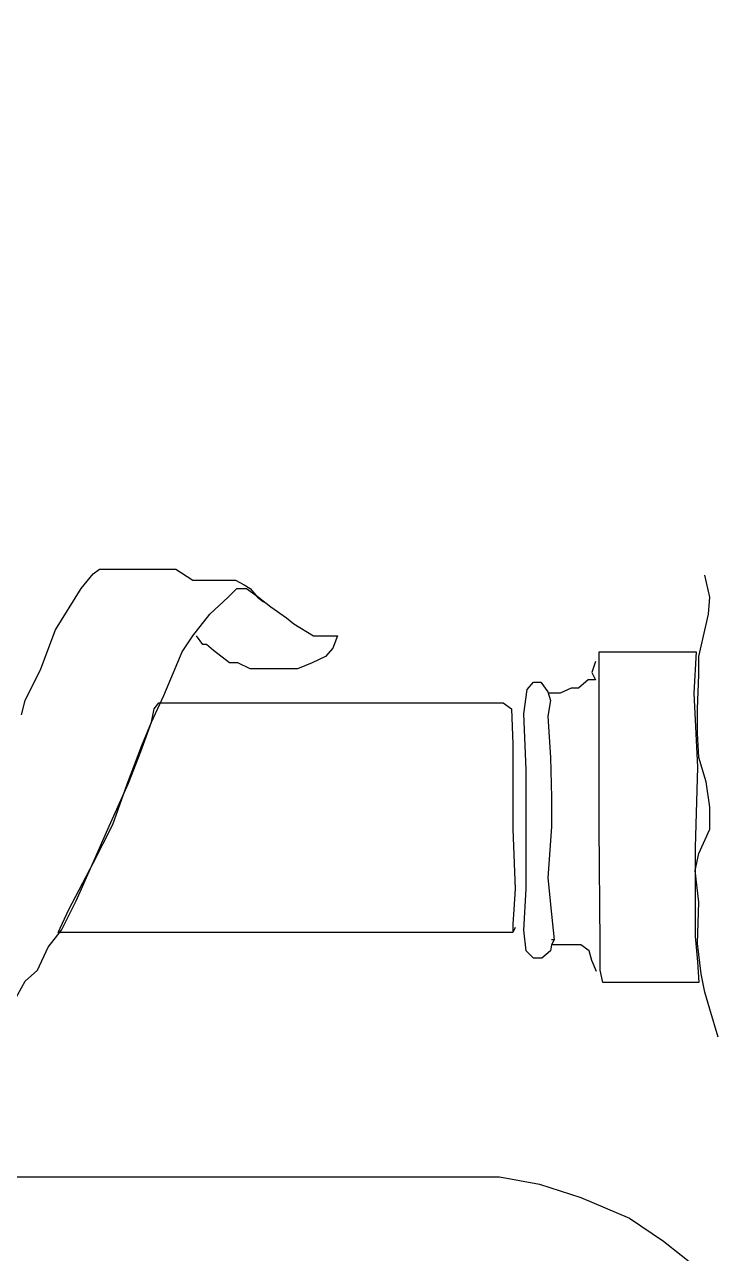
# Model space of a CAD drawing. Extents: x 747954 to 748544, y 4316381 to 4317408.
# Drawn here: x 747992.96 to 747998.67, y 4317247.51 to 4317257.62 of the extents above; entities that cross this region are included whole.
import ezdxf

# ---------------------------------------------------------------- set-up
doc = ezdxf.new("R2010")
doc.units = 0
doc.layers.get('0').update_dxf_attribs({"linetype": 'CONTINUOUS'})

msp = doc.modelspace()

# ---------------------------------------------------------------- linework, layer by layer
at = {"color": 0, "linetype": 'CONTINUOUS'}
for p, q in [((747993.42, 4317252.98), (747993.52, 4317253.1)), ((747993.42, 4317252.98), (747993.52, 4317253.1)), ((747993.52, 4317253.1), (747993.57, 4317253.14)), ((747993.52, 4317253.1), (747993.57, 4317253.14)), ((747993.57, 4317253.14), (747993.64, 4317253.14)), ((747993.57, 4317253.14), (747993.64, 4317253.14)), ((747993.64, 4317253.14), (747993.74, 4317253.14)), ((747993.64, 4317253.14), (747993.74, 4317253.14)), ((747993.74, 4317253.14), (747993.89, 4317253.14)), ((747993.74, 4317253.14), (747993.89, 4317253.14)), ((747993.89, 4317253.14), (747994.05, 4317253.14)), ((747993.89, 4317253.14), (747994.05, 4317253.14)), ((747994.05, 4317253.14), (747994.2, 4317253.14)), ((747994.05, 4317253.14), (747994.2, 4317253.14)), ((747994.2, 4317253.14), (747994.34, 4317253.05)), ((747994.2, 4317253.14), (747994.34, 4317253.05)), ((747998.59, 4317252.91), (747998.55, 4317253.09)), ((747998.59, 4317252.91), (747998.55, 4317253.09)), ((747994.34, 4317253.05), (747994.45, 4317253.05)), ((747994.34, 4317253.05), (747994.45, 4317253.05)), ((747994.45, 4317253.05), (747994.56, 4317253.05)), ((747994.45, 4317253.05), (747994.56, 4317253.05)), ((747994.56, 4317253.05), (747994.69, 4317253.05)), ((747994.56, 4317253.05), (747994.69, 4317253.05)), ((747994.69, 4317253.05), (747994.76, 4317253.01)), ((747994.69, 4317253.05), (747994.76, 4317253.01)), ((747994.76, 4317253.01), (747994.81, 4317252.98)), ((747994.76, 4317253.01), (747994.81, 4317252.98)), ((747993.21, 4317252.64), (747993.42, 4317252.98)), ((747993.21, 4317252.64), (747993.42, 4317252.98)), ((747994.48, 4317252.77), (747994.63, 4317252.91)), ((747994.48, 4317252.77), (747994.63, 4317252.91)), ((747994.63, 4317252.91), (747994.7, 4317252.98)), ((747994.63, 4317252.91), (747994.7, 4317252.98)), ((747994.7, 4317252.98), (747994.76, 4317252.98)), ((747994.7, 4317252.98), (747994.76, 4317252.98)), ((747994.76, 4317252.98), (747994.78, 4317252.98)), ((747994.76, 4317252.98), (747994.78, 4317252.98)), ((747994.78, 4317252.98), (747994.88, 4317252.91)), ((747994.78, 4317252.98), (747994.88, 4317252.91)), ((747994.81, 4317252.98), (747994.87, 4317252.91)), ((747994.81, 4317252.98), (747994.87, 4317252.91)), ((747994.87, 4317252.91), (747994.92, 4317252.87)), ((747994.87, 4317252.91), (747994.92, 4317252.87)), ((747994.88, 4317252.91), (747994.98, 4317252.83)), ((747994.88, 4317252.91), (747994.98, 4317252.83)), ((747998.58, 4317252.77), (747998.59, 4317252.91)), ((747998.58, 4317252.77), (747998.59, 4317252.91)), ((747994.98, 4317252.83), (747995.11, 4317252.74)), ((747994.98, 4317252.83), (747995.11, 4317252.74)), ((747994.34, 4317252.59), (747994.48, 4317252.77)), ((747994.34, 4317252.59), (747994.48, 4317252.77)), ((747995.11, 4317252.74), (747995.17, 4317252.69)), ((747995.11, 4317252.74), (747995.17, 4317252.69)), ((747995.17, 4317252.69), (747995.33, 4317252.59)), ((747995.17, 4317252.69), (747995.33, 4317252.59)), ((747998.5, 4317252.42), (747998.58, 4317252.77)), ((747998.5, 4317252.42), (747998.58, 4317252.77)), ((747993.09, 4317252.32), (747993.21, 4317252.64)), ((747993.09, 4317252.32), (747993.21, 4317252.64)), ((747994.25, 4317252.46), (747994.34, 4317252.59)), ((747994.25, 4317252.46), (747994.34, 4317252.59)), ((747994.42, 4317252.52), (747994.37, 4317252.59)), ((747994.42, 4317252.52), (747994.37, 4317252.59)), ((747995.33, 4317252.59), (747995.43, 4317252.59)), ((747995.33, 4317252.59), (747995.43, 4317252.59)), ((747995.43, 4317252.59), (747995.48, 4317252.59)), ((747995.43, 4317252.59), (747995.48, 4317252.59)), ((747995.48, 4317252.59), (747995.53, 4317252.59)), ((747995.48, 4317252.59), (747995.53, 4317252.59)), ((747995.53, 4317252.59), (747995.49, 4317252.49)), ((747995.53, 4317252.59), (747995.49, 4317252.49)), ((747994.45, 4317252.52), (747994.42, 4317252.52)), ((747994.45, 4317252.52), (747994.42, 4317252.52)), ((747994.51, 4317252.47), (747994.45, 4317252.52)), ((747994.51, 4317252.47), (747994.45, 4317252.52)), ((747995.49, 4317252.49), (747995.43, 4317252.42)), ((747995.49, 4317252.49), (747995.43, 4317252.42)), ((747994.18, 4317252.29), (747994.25, 4317252.46)), ((747994.18, 4317252.29), (747994.25, 4317252.46)), ((747994.64, 4317252.37), (747994.51, 4317252.47)), ((747994.64, 4317252.37), (747994.51, 4317252.47)), ((747995.43, 4317252.42), (747995.32, 4317252.37)), ((747995.43, 4317252.42), (747995.32, 4317252.37)), ((747997.65, 4317252.38), (747997.62, 4317252.29)), ((747997.65, 4317252.38), (747997.62, 4317252.29)), ((747997.68, 4317252.27), (747997.68, 4317252.46)), ((747997.68, 4317252.46), (747998.05, 4317252.46)), ((747997.68, 4317252.27), (747997.68, 4317252.46)), ((747997.68, 4317252.46), (747998.05, 4317252.46)), ((747998.05, 4317252.46), (747998.3, 4317252.46)), ((747998.05, 4317252.46), (747998.3, 4317252.46)), ((747998.3, 4317252.46), (747998.48, 4317252.46)), ((747998.3, 4317252.46), (747998.48, 4317252.46)), ((747998.48, 4317252.46), (747998.46, 4317252.12)), ((747998.48, 4317252.46), (747998.46, 4317252.12)), ((747998.5, 4317252.27), (747998.5, 4317252.42)), ((747998.5, 4317252.27), (747998.5, 4317252.42)), ((747992.96, 4317252.06), (747993.09, 4317252.32)), ((747992.96, 4317252.06), (747993.09, 4317252.32)), ((747994.1, 4317252.1), (747994.18, 4317252.29)), ((747994.1, 4317252.1), (747994.18, 4317252.29)), ((747994.71, 4317252.37), (747994.64, 4317252.37)), ((747994.71, 4317252.37), (747994.64, 4317252.37)), ((747994.81, 4317252.32), (747994.71, 4317252.37)), ((747994.81, 4317252.32), (747994.71, 4317252.37)), ((747994.9, 4317252.32), (747994.81, 4317252.32)), ((747994.9, 4317252.32), (747994.81, 4317252.32)), ((747994.99, 4317252.32), (747994.9, 4317252.32)), ((747994.99, 4317252.32), (747994.9, 4317252.32)), ((747995.12, 4317252.32), (747994.99, 4317252.32)), ((747995.12, 4317252.32), (747994.99, 4317252.32)), ((747995.2, 4317252.32), (747995.12, 4317252.32)), ((747995.2, 4317252.32), (747995.12, 4317252.32)), ((747995.32, 4317252.37), (747995.2, 4317252.32)), ((747995.32, 4317252.37), (747995.2, 4317252.32)), ((747997.62, 4317252.29), (747997.65, 4317252.23)), ((747997.62, 4317252.29), (747997.65, 4317252.23)), ((747997.09, 4317252.15), (747997.14, 4317252.21)), ((747997.09, 4317252.15), (747997.14, 4317252.21)), ((747997.14, 4317252.21), (747997.2, 4317252.21)), ((747997.14, 4317252.21), (747997.2, 4317252.21)), ((747997.2, 4317252.21), (747997.26, 4317252.13)), ((747997.2, 4317252.21), (747997.26, 4317252.13)), ((747997.59, 4317252.23), (747997.51, 4317252.16)), ((747997.59, 4317252.23), (747997.51, 4317252.16)), ((747997.65, 4317252.23), (747997.59, 4317252.23)), ((747997.65, 4317252.23), (747997.59, 4317252.23)), ((747997.68, 4317252.06), (747997.68, 4317252.27)), ((747997.68, 4317252.06), (747997.68, 4317252.27)), ((747998.49, 4317251.99), (747998.5, 4317252.27)), ((747998.49, 4317251.99), (747998.5, 4317252.27)), ((747994, 4317251.88), (747994.1, 4317252.1)), ((747994, 4317251.88), (747994.1, 4317252.1)), ((747997.06, 4317251.95), (747997.09, 4317252.15)), ((747997.06, 4317251.95), (747997.09, 4317252.15)), ((747997.26, 4317252.13), (747997.28, 4317252.06)), ((747997.26, 4317252.13), (747997.28, 4317252.06)), ((747997.31, 4317252.12), (747997.26, 4317252.12)), ((747997.31, 4317252.12), (747997.26, 4317252.12)), ((747997.36, 4317252.12), (747997.31, 4317252.12)), ((747997.36, 4317252.12), (747997.31, 4317252.12)), ((747997.45, 4317252.16), (747997.36, 4317252.12)), ((747997.45, 4317252.16), (747997.36, 4317252.12)), ((747997.51, 4317252.16), (747997.45, 4317252.16)), ((747997.51, 4317252.16), (747997.45, 4317252.16)), ((747998.46, 4317252.12), (747998.49, 4317251.51)), ((747998.46, 4317252.12), (747998.49, 4317251.51)), ((747992.93, 4317251.94), (747992.96, 4317252.06)), ((747992.93, 4317251.94), (747992.96, 4317252.06)), ((747994, 4317251.88), (747994.02, 4317251.99)), ((747994, 4317251.88), (747994.02, 4317251.99)), ((747994.02, 4317251.99), (747994.06, 4317252.04)), ((747994.02, 4317251.99), (747994.06, 4317252.04)), ((747994.06, 4317252.04), (747994.44, 4317252.04)), ((747994.06, 4317252.04), (747994.44, 4317252.04)), ((747994.44, 4317252.04), (747995.25, 4317252.04)), ((747994.44, 4317252.04), (747995.25, 4317252.04)), ((747995.25, 4317252.04), (747995.93, 4317252.04)), ((747995.25, 4317252.04), (747995.93, 4317252.04)), ((747995.93, 4317252.04), (747996.37, 4317252.04)), ((747995.93, 4317252.04), (747996.37, 4317252.04)), ((747996.37, 4317252.04), (747996.69, 4317252.04)), ((747996.37, 4317252.04), (747996.69, 4317252.04)), ((747996.69, 4317252.04), (747996.8, 4317252.04)), ((747996.69, 4317252.04), (747996.8, 4317252.04)), ((747996.8, 4317252.04), (747996.89, 4317252.04)), ((747996.8, 4317252.04), (747996.89, 4317252.04)), ((747996.89, 4317252.04), (747996.96, 4317251.99)), ((747996.89, 4317252.04), (747996.96, 4317251.99)), ((747996.96, 4317251.99), (747996.97, 4317251.7)), ((747996.96, 4317251.99), (747996.97, 4317251.7)), ((747997.28, 4317252.06), (747997.26, 4317251.93)), ((747997.28, 4317252.06), (747997.26, 4317251.93)), ((747997.68, 4317251.51), (747997.68, 4317252.06)), ((747997.68, 4317251.51), (747997.68, 4317252.06)), ((747998.49, 4317251.79), (747998.49, 4317251.99)), ((747998.49, 4317251.79), (747998.49, 4317251.99)), ((747993.91, 4317251.64), (747994, 4317251.88)), ((747993.91, 4317251.64), (747994, 4317251.88)), ((747993.92, 4317251.69), (747994, 4317251.88)), ((747993.92, 4317251.69), (747994, 4317251.88)), ((747997.08, 4317251.49), (747997.06, 4317251.95)), ((747997.08, 4317251.49), (747997.06, 4317251.95)), ((747997.26, 4317251.93), (747997.28, 4317251.59)), ((747997.26, 4317251.93), (747997.28, 4317251.59)), ((747998.5, 4317251.59), (747998.49, 4317251.79)), ((747998.5, 4317251.59), (747998.49, 4317251.79)), ((747993.8, 4317251.37), (747993.92, 4317251.69)), ((747993.8, 4317251.37), (747993.92, 4317251.69)), ((747996.97, 4317251.7), (747996.97, 4317251)), ((747996.97, 4317251.7), (747996.97, 4317251)), ((747993.81, 4317251.38), (747993.91, 4317251.64)), ((747993.81, 4317251.38), (747993.91, 4317251.64)), ((747997.28, 4317251.59), (747997.29, 4317251.26)), ((747997.28, 4317251.59), (747997.29, 4317251.26)), ((747998.56, 4317251.39), (747998.5, 4317251.59)), ((747998.56, 4317251.39), (747998.5, 4317251.59)), ((747997.08, 4317251.04), (747997.08, 4317251.49)), ((747997.08, 4317251.04), (747997.08, 4317251.49)), ((747997.68, 4317251.02), (747997.68, 4317251.51)), ((747997.68, 4317251.02), (747997.68, 4317251.51)), ((747998.49, 4317251.51), (747998.47, 4317250.85)), ((747998.49, 4317251.51), (747998.47, 4317250.85)), ((747993.64, 4317251), (747993.81, 4317251.38)), ((747993.64, 4317251), (747993.81, 4317251.38)), ((747993.68, 4317251.04), (747993.8, 4317251.37)), ((747993.68, 4317251.04), (747993.8, 4317251.37)), ((747998.59, 4317251.18), (747998.56, 4317251.39)), ((747998.59, 4317251.18), (747998.56, 4317251.39)), ((747997.29, 4317251.26), (747997.29, 4317251.02)), ((747997.29, 4317251.26), (747997.29, 4317251.02)), ((747998.59, 4317251), (747998.59, 4317251.18)), ((747998.59, 4317251), (747998.59, 4317251.18)), ((747993.52, 4317250.72), (747993.68, 4317251.04)), ((747993.52, 4317250.72), (747993.68, 4317251.04)), ((747993.53, 4317250.75), (747993.64, 4317251)), ((747993.53, 4317250.75), (747993.64, 4317251)), ((747996.97, 4317251), (747996.99, 4317250.51)), ((747996.97, 4317251), (747996.99, 4317250.51)), ((747997.08, 4317250.51), (747997.08, 4317251.04)), ((747997.08, 4317250.51), (747997.08, 4317251.04)), ((747997.29, 4317251.02), (747997.26, 4317250.6)), ((747997.29, 4317251.02), (747997.26, 4317250.6)), ((747997.69, 4317250.06), (747997.68, 4317251.02)), ((747997.69, 4317250.06), (747997.68, 4317251.02)), ((747998.5, 4317250.8), (747998.59, 4317251)), ((747998.5, 4317250.8), (747998.59, 4317251)), ((747998.47, 4317250.85), (747998.47, 4317250.49)), ((747998.47, 4317250.85), (747998.47, 4317250.49)), ((747998.47, 4317250.66), (747998.5, 4317250.8)), ((747998.47, 4317250.66), (747998.5, 4317250.8)), ((747993.32, 4317250.34), (747993.52, 4317250.72)), ((747993.32, 4317250.34), (747993.52, 4317250.72)), ((747993.38, 4317250.41), (747993.53, 4317250.75)), ((747993.38, 4317250.41), (747993.53, 4317250.75)), ((747998.5, 4317250.4), (747998.47, 4317250.66)), ((747998.5, 4317250.4), (747998.47, 4317250.66)), ((747997.26, 4317250.6), (747997.29, 4317250.3)), ((747997.26, 4317250.6), (747997.29, 4317250.3)), ((747996.99, 4317250.51), (747996.98, 4317250.34)), ((747996.99, 4317250.51), (747996.98, 4317250.34)), ((747997.06, 4317250.17), (747997.08, 4317250.51)), ((747997.06, 4317250.17), (747997.08, 4317250.51)), ((747998.47, 4317250.49), (747998.47, 4317250.12)), ((747998.47, 4317250.49), (747998.47, 4317250.12)), ((747993.26, 4317250.17), (747993.38, 4317250.41)), ((747993.26, 4317250.17), (747993.38, 4317250.41)), ((747998.49, 4317250.06), (747998.5, 4317250.4)), ((747998.49, 4317250.06), (747998.5, 4317250.4)), ((747993.23, 4317250.15), (747993.32, 4317250.34)), ((747993.23, 4317250.15), (747993.32, 4317250.34)), ((747996.98, 4317250.34), (747996.97, 4317250.22)), ((747996.98, 4317250.34), (747996.97, 4317250.22)), ((747997.29, 4317250.3), (747997.31, 4317250.09)), ((747997.29, 4317250.3), (747997.31, 4317250.09)), ((747993.15, 4317250.03), (747993.26, 4317250.17)), ((747993.15, 4317250.03), (747993.26, 4317250.17)), ((747996.97, 4317250.22), (747996.97, 4317250.15)), ((747996.97, 4317250.22), (747996.97, 4317250.15)), ((747996.99, 4317250.19), (747996.97, 4317250.15)), ((747996.99, 4317250.19), (747996.97, 4317250.15)), ((747997.08, 4317250), (747997.06, 4317250.17)), ((747997.08, 4317250), (747997.06, 4317250.17)), ((747993.3, 4317250.15), (747993.23, 4317250.15)), ((747993.3, 4317250.15), (747993.23, 4317250.15)), ((747993.4, 4317250.15), (747993.3, 4317250.15)), ((747993.4, 4317250.15), (747993.3, 4317250.15)), ((747993.66, 4317250.15), (747993.4, 4317250.15)), ((747993.66, 4317250.15), (747993.4, 4317250.15)), ((747994.83, 4317250.15), (747993.66, 4317250.15)), ((747994.83, 4317250.15), (747993.66, 4317250.15)), ((747996.59, 4317250.15), (747994.83, 4317250.15)), ((747996.59, 4317250.15), (747994.83, 4317250.15)), ((747996.91, 4317250.15), (747996.59, 4317250.15)), ((747996.91, 4317250.15), (747996.59, 4317250.15)), ((747996.97, 4317250.15), (747996.91, 4317250.15)), ((747996.97, 4317250.15), (747996.91, 4317250.15)), ((747997.31, 4317250.09), (747997.29, 4317250.05)), ((747997.31, 4317250.09), (747997.29, 4317250.09)), ((747997.31, 4317250.09), (747997.29, 4317250.05)), ((747997.31, 4317250.09), (747997.29, 4317250.09)), ((747997.69, 4317249.84), (747997.69, 4317250.06)), ((747997.69, 4317249.84), (747997.69, 4317250.06)), ((747998.47, 4317250.12), (747998.49, 4317249.91)), ((747998.47, 4317250.12), (747998.49, 4317249.91)), ((747998.52, 4317249.81), (747998.49, 4317250.06)), ((747998.52, 4317249.81), (747998.49, 4317250.06)), ((747993.06, 4317249.84), (747993.15, 4317250.03)), ((747993.06, 4317249.84), (747993.15, 4317250.03)), ((747997.14, 4317249.94), (747997.08, 4317250)), ((747997.14, 4317249.94), (747997.08, 4317250)), ((747997.28, 4317250), (747997.21, 4317249.94)), ((747997.28, 4317250), (747997.21, 4317249.94)), ((747997.29, 4317250.05), (747997.28, 4317250)), ((747997.29, 4317250.05), (747997.28, 4317250)), ((747997.34, 4317250.05), (747997.29, 4317250.05)), ((747997.34, 4317250.05), (747997.29, 4317250.05)), ((747997.42, 4317250.05), (747997.34, 4317250.05)), ((747997.42, 4317250.05), (747997.34, 4317250.05)), ((747997.53, 4317250.05), (747997.42, 4317250.05)), ((747997.53, 4317250.05), (747997.42, 4317250.05)), ((747997.6, 4317250), (747997.53, 4317250.05)), ((747997.6, 4317250), (747997.53, 4317250.05)), ((747997.62, 4317249.92), (747997.6, 4317250)), ((747997.62, 4317249.92), (747997.6, 4317250)), ((747997.21, 4317249.94), (747997.14, 4317249.94)), ((747997.21, 4317249.94), (747997.14, 4317249.94)), ((747997.66, 4317249.83), (747997.62, 4317249.92)), ((747997.66, 4317249.83), (747997.62, 4317249.92)), ((747998.49, 4317249.91), (747998.5, 4317249.74)), ((747998.49, 4317249.91), (747998.5, 4317249.74)), ((747992.84, 4317249.53), (747992.96, 4317249.75)), ((747992.84, 4317249.53), (747992.96, 4317249.75)), ((747992.96, 4317249.75), (747993.06, 4317249.84)), ((747992.96, 4317249.75), (747993.06, 4317249.84)), ((747997.71, 4317249.74), (747997.69, 4317249.84)), ((747997.71, 4317249.74), (747997.69, 4317249.84)), ((747998.55, 4317249.66), (747998.52, 4317249.81)), ((747998.55, 4317249.66), (747998.52, 4317249.81)), ((747997.93, 4317249.74), (747997.71, 4317249.74)), ((747997.93, 4317249.74), (747997.71, 4317249.74)), ((747998.22, 4317249.74), (747997.93, 4317249.74)), ((747998.22, 4317249.74), (747997.93, 4317249.74)), ((747998.5, 4317249.74), (747998.22, 4317249.74)), ((747998.5, 4317249.74), (747998.22, 4317249.74)), ((747998.59, 4317249.52), (747998.55, 4317249.66)), ((747998.59, 4317249.52), (747998.55, 4317249.66)), ((747998.66, 4317249.29), (747998.59, 4317249.52)), ((747998.66, 4317249.29), (747998.59, 4317249.52)), ((747992.85, 4317248.14), (747993.26, 4317248.14)), ((747992.85, 4317248.14), (747993.26, 4317248.14)), ((747993.26, 4317248.14), (747993.82, 4317248.14)), ((747993.26, 4317248.14), (747993.82, 4317248.14)), ((747993.82, 4317248.14), (747994.14, 4317248.14)), ((747993.82, 4317248.14), (747994.14, 4317248.14)), ((747994.14, 4317248.14), (747994.64, 4317248.14)), ((747994.14, 4317248.14), (747994.64, 4317248.14)), ((747994.64, 4317248.14), (747995.2, 4317248.14)), ((747994.64, 4317248.14), (747995.2, 4317248.14)), ((747995.2, 4317248.14), (747995.68, 4317248.14)), ((747995.2, 4317248.14), (747995.68, 4317248.14)), ((747995.68, 4317248.14), (747996.09, 4317248.14)), ((747995.68, 4317248.14), (747996.09, 4317248.14)), ((747996.09, 4317248.14), (747996.5, 4317248.14)), ((747996.09, 4317248.14), (747996.5, 4317248.14)), ((747996.5, 4317248.14), (747996.86, 4317248.14)), ((747996.5, 4317248.14), (747996.86, 4317248.14)), ((747996.86, 4317248.14), (747997.19, 4317248.08)), ((747996.86, 4317248.14), (747997.19, 4317248.08)), ((747997.19, 4317248.08), (747997.53, 4317247.97)), ((747997.19, 4317248.08), (747997.53, 4317247.97)), ((747997.53, 4317247.97), (747997.93, 4317247.8)), ((747997.53, 4317247.97), (747997.93, 4317247.8)), ((747997.93, 4317247.8), (747998.21, 4317247.61)), ((747997.93, 4317247.8), (747998.21, 4317247.61)), ((747998.21, 4317247.61), (747998.5, 4317247.38)), ((747998.21, 4317247.61), (747998.5, 4317247.38))]:
    msp.add_line(p, q, dxfattribs=at)

# ---------------------------------------------------------------- meshes
mesh = msp.add_polyface(dxfattribs=at)
corners = [(747954.5, 4316381), (747954.5, 4316381), (747954.5, 4316571.962), (748262.5, 4316381), (747954.5, 4316746.493), (748544, 4316381), (747954.5, 4317407.5), (748544, 4317042.007), (748544, 4317407.5)]
mesh.append_faces([[corners[k] for k in face] for face in [(0, 1, 3, 2), (2, 3, 5, 4), (4, 5, 7, 6), (6, 7, 8, 8)]], dxfattribs={"vtx0": -1, "vtx2": -1, "color": 0})
mesh = msp.add_polyface(dxfattribs=at)
corners = [(747964.5, 4317221), (747964.5, 4317221), (747964.5, 4317395.271), (748245.58, 4317221), (747964.5, 4317401.5), (748245.58, 4317227.229), (748245.58, 4317401.5)]
mesh.append_faces([[corners[k] for k in face] for face in [(0, 1, 3, 2), (2, 3, 5, 4), (4, 5, 6, 6)]], dxfattribs={"vtx0": -1, "vtx2": -1, "color": 0})

doc.saveas('drawing.dxf')
